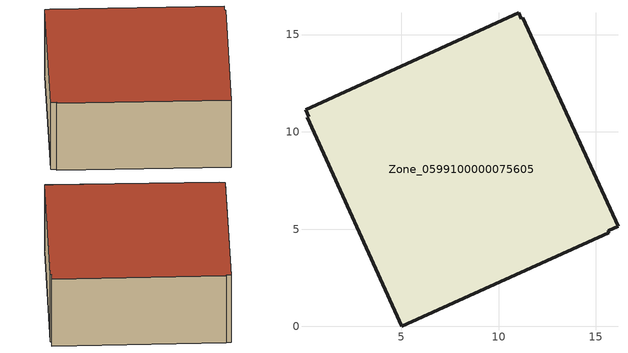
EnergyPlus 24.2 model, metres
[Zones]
Zone_0599100000075605
 floor ground (C_G): 15.63,4.92 15.67,4.82 5.02,0 0.16,10.74 0.25,10.79 0.08,11.14 11.05,16.13 11.18,15.82 11.25,15.86 16.14,5.14 z0
 wall outside (C_F): 16.14,5.14 11.25,15.86 11.18,15.82 11.05,16.13 0.08,11.14 0.25,10.79 0.16,10.74 5.02,0 15.67,4.82 15.63,4.92 16.14,5.14 z0:5.29
 roof outside (C_R): 11.18,15.82 11.05,16.13 0.08,11.14 0.25,10.79 0.16,10.74 5.02,0 15.67,4.82 15.63,4.92 16.14,5.14 11.25,15.86 z5.29
[BUILDING]
Pand.0599100000075605: North Axis=0; Terrain=City; Loads Convergence Tolerance Value=0.04; Temperature Convergence Tolerance Value=0.4; Solar Distribution=FullExterior; Maximum Number of Warmup Days=25; Minimum Number of Warmup Days=1
[Site:Location]
Rotterdam.The.Hague.AP_ZH_NLD Design_Conditions: Latitude=51.96; Longitude=4.45; Time Zone=1; Elevation=-4.5
[SITE:GROUNDTEMPERATURE:BUILDINGSURFACE]
18, 18, 18, 18, 18, 18, 18, 18, 18, 18, 18, 18
[MATERIAL] Thermal Absorptance=0.9; Solar Absorptance=0.7; Visible Absorptance=0.7
Name | Roughness | Thickness | Conductivity | Density | Specific Heat
G.D.1965 | MediumSmooth | 0.15 | 1 | 540 | 1210
F.D.1965 | Rough | 0.3 | 0.857143 | 1920 | 840
R.D.1965 | MediumRough | 0.2 | 0.08 | 1500 | 1000
[CONSTRUCTION]
C_G: G.D.1965
C_F: F.D.1965
C_R: R.D.1965
[ZONE]
Zone_0599100000075605: Type=1; Multiplier=1; Ceiling Height=Autocalculate; Volume=Autocalculate; Floor Area=autocalculate; Part of Total Floor Area=Yes
[ZONEINFILTRATION:DESIGNFLOWRATE]
Infil_Zone_0599100000075605: Zone or ZoneList or Space or SpaceList=Zone_0599100000075605; Schedule=AlwaysOn; Design Flow Rate Calculation Method=Flow/Area; Flow Rate per Floor Area=0.0042; Constant Term Coefficient=1; Temperature Term Coefficient=0; Velocity Term Coefficient=0; Velocity Squared Term Coefficient=0
[HVACTEMPLATE:ZONE:IDEALLOADSAIRSYSTEM]
Zone_0599100000075605: Maximum Heating Supply Air Temperature=50; Minimum Cooling Supply Air Temperature=13; Maximum Heating Supply Air Humidity Ratio=0.0156; Minimum Cooling Supply Air Humidity Ratio=0.0077; Heating Limit=NoLimit; Cooling Limit=NoLimit; Dehumidification Control Type=ConstantSensibleHeatRatio; Cooling Sensible Heat Ratio=0.7; Dehumidification Setpoint=60; Humidification Control Type=None; Humidification Setpoint=30; Outdoor Air Method=None; Outdoor Air Flow Rate per Person=0.00944; Outdoor Air Flow Rate per Zone Floor Area=0; Outdoor Air Flow Rate per Zone=0; Demand Controlled Ventilation Type=None; Outdoor Air Economizer Type=NoEconomizer; Heat Recovery Type=None; Sensible Heat Recovery Effectiveness=0.7; Latent Heat Recovery Effectiveness=0.65
[ZONECONTROL:THERMOSTAT]
ThermostatControl_Zone_0599100000075605: Zone or ZoneList=Zone_0599100000075605; Control Type Schedule=DualSetpointControlType; Control 1=Thermostat_Zone_0599100000075605; Temperature Difference Between Cutout And Setpoint=0
[THERMOSTATSETPOINT:DUALSETPOINT]
Thermostat_Zone_0599100000075605: Heating Setpoint Temperature Schedule=HeatingSetpoint_Zone_0599100000075605; Cooling Setpoint Temperature Schedule=CoolingSetpoint_Zone_0599100000075605
[SCHEDULE:COMPACT]
HeatingSetpoint_Zone_0599100000075605: Through: 12/31, For: AllDays, Until: 24:00, 21
CoolingSetpoint_Zone_0599100000075605: Through: 12/31, For: AllDays, Until: 24:00, 24
DualSetpointControlType: Through: 12/31, For: AllDays, Until: 24:00, 4
AlwaysOn: Through: 12/31, For: AllDays, Until: 24:00, 1
